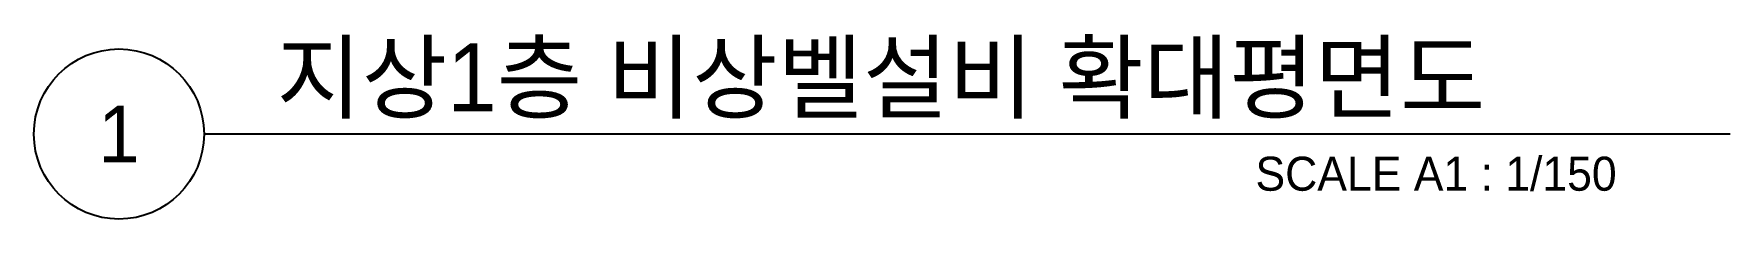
# Model space of a CAD drawing. Header units: millimetres. Extents: x 423257 to 751317, y -351975 to -271940.
# Drawn here: x 423257 to 445693, y -351975 to -349526 of the extents above; entities that cross this region are included whole.
import ezdxf
from ezdxf.enums import TextEntityAlignment as Align

# ---------------------------------------------------------------- set-up
doc = ezdxf.new("R2010")
doc.units = ezdxf.units.MM
doc.header["$LTSCALE"] = 150
doc.layers.add('-----41 Drawing Title', color=2, linetype='Continuous')
doc.styles.add('ELEC', font='')
doc.styles.get('ELEC').set_extended_font_data('Dotum')

msp = doc.modelspace()

# ---------------------------------------------------------------- linework, layer by layer
at = {"layer": '-----41 Drawing Title', "color": 7}
msp.add_line((445693, -350850), (425507, -350850), dxfattribs=at)
msp.add_circle((424382, -350850), 1125, dxfattribs=at)

# ---------------------------------------------------------------- texts
at = {"layer": '-----41 Drawing Title', "color": 2, "style": 'ELEC'}
msp.add_text('지상1층 비상벨설비 확대평면도', height=900, dxfattribs=at).set_placement((426465, -350550))
at = {"layer": '-----41 Drawing Title', "color": 7, "style": 'ELEC'}
msp.add_text('1', height=750, dxfattribs=at).set_placement((424382, -350850), align=Align.MIDDLE)
at = {"layer": '-----41 Drawing Title', "style": 'ELEC'}
msp.add_text('SCALE A1 : 1/150', height=450, dxfattribs=at).set_placement((444193, -351600), align=Align.RIGHT)

doc.saveas('drawing.dxf')
